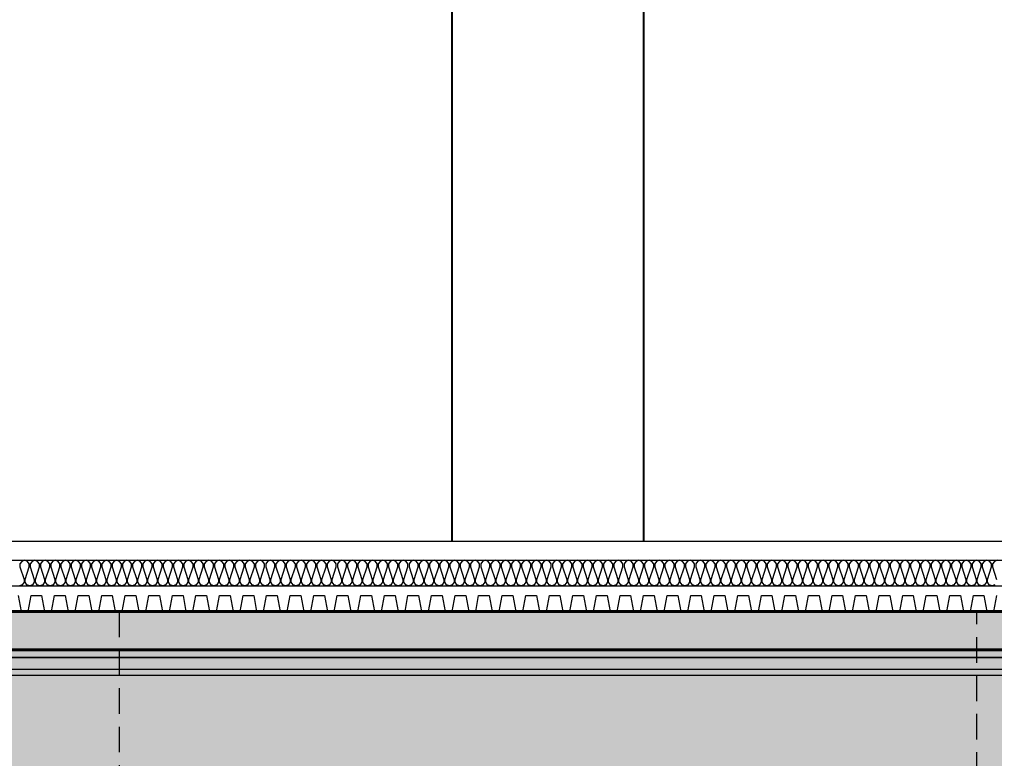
# Model space of a CAD drawing. Header units: millimetres. Extents: x 0 to 420000, y 0 to 297000.
# Drawn here: x 140883 to 148502, y 22752 to 28526 of the extents above; entities that cross this region are included whole.
import ezdxf
from ezdxf.enums import TextEntityAlignment as Align

# ---------------------------------------------------------------- set-up
doc = ezdxf.new("R2010")
doc.units = ezdxf.units.MM
doc.linetypes.add('CEN', pattern=[62, 60, -1, 0, -1])
doc.linetypes.add('HIDDEN', pattern=[0.375, 0.25, -0.125])
for name, color, linetype, lineweight in [('A-AXIS-LINE', 1, 'CEN', 15), ('A-CONC-LIN1', 2, 'Continuous', 40), ('A-ELEV-LIN2', 7, 'Continuous', 25), ('A-SECT-LIN3', 255, 'Continuous', 18), ('A-XXXX-DRBD', 9, 'Continuous', 20), ('A-XXXX-FIN2', 6, 'Continuous', 20), ('A-XXXX-HATC', 8, 'Continuous', 18), ('A-XXXX-HID', 8, 'HIDDEN', 18), ('A-XXXX-INSL2', 8, 'Continuous', 18)]:
    doc.layers.add(name, color=color, linetype=linetype, lineweight=lineweight)
doc.layers.add('A-CONC-SOLD', color=253, linetype='CEN')
doc.layers.add('A-XXXX-SOLD', color=252, linetype='Continuous')
doc.layers.add('A-XXXX-NPLT', color=144, linetype='Continuous', lineweight=15, plot=False)
doc.styles.add('맑은고딕', font='')
doc.styles.get('맑은고딕').set_extended_font_data('Malgun Gothic')

# ---------------------------------------------------------------- blocks, each defined once
blk = doc.blocks.new('axis(211208)')
at = {"layer": 'A-AXIS-LINE', "ltscale": 1000}
for p, q in [((4631788.1, -441118.7), (4955413.1, -441118.7)), ((4631788.1, -442118.7), (4955413.1, -442118.7))]:
    blk.add_line(p, q, dxfattribs=at)
blk = doc.blocks.new('지하2층')
at = {"layer": 'A-CONC-SOLD'}
h = blk.add_hatch(color=256, dxfattribs=at)
h.dxf.hatch_style = 1
h.paths.add_polyline_path([(4879373.8, -392168.7), (4878973.8, -392168.7), (4878973.8, -391118.7), (4878823.8, -391118.7), (4878823.8, -391368.7), (4878373.8, -391368.7), (4878373.8, -392368.7), (4878323.8, -392368.7), (4878323.8, -393068.7), (4878673.8, -393068.7), (4878673.8, -401668.7), (4877923.8, -401668.7), (4877923.8, -401118.7), (4877723.8, -401118.7), (4877723.8, -401668.7), (4801523.8, -401668.7), (4801523.8, -401128.7), (4801323.8, -401128.7), (4801323.8, -401968.7), (4801493.8, -401968.7), (4801478.8, -401977.7), (4801478.8, -402318.7), (4759168.8, -402318.7), (4759168.8, -401977.7), (4759153.8, -401968.7), (4759323.8, -401968.7), (4759323.8, -401128.7), (4759123.8, -401128.7), (4759123.8, -401668.7), (4682923.8, -401668.7), (4682923.8, -401118.7), (4682723.8, -401118.7), (4682723.8, -401668.7), (4681973.8, -401668.7), (4681973.8, -393068.7), (4682323.8, -393068.7), (4682323.8, -392368.7), (4682273.8, -392368.7), (4682273.8, -391368.7), (4681823.8, -391368.7), (4681823.8, -391118.7), (4681673.8, -391118.7), (4681673.8, -392168.7), (4681273.8, -392168.7), (4681273.8, -401968.7), (4758323.8, -401968.7), (4758323.8, -402618.7), (4802323.8, -402618.7), (4802323.8, -401968.7), (4879373.8, -401968.7)])
at = {"layer": 'A-CONC-LIN1'}
for points in [[(4681673.8, -391118.7), (4681673.8, -392168.7), (4681273.8, -392168.7), (4681273.8, -401968.7), (4758323.8, -401968.7), (4758323.8, -402618.7), (4802323.8, -402618.7), (4802323.8, -401968.7), (4879373.8, -401968.7), (4879373.8, -392168.7), (4878973.8, -392168.7), (4878973.8, -391118.7)], [(4759123.8, -401668.7), (4682923.8, -401668.7), (4682923.8, -401118.7), (4682723.8, -401118.7), (4682723.8, -401668.7), (4681973.8, -401668.7), (4681973.8, -393068.7), (4682323.8, -393068.7), (4682323.8, -392368.7), (4682273.8, -392368.7), (4682273.8, -391368.7), (4681823.8, -391368.7), (4681823.8, -391118.7), (4681673.8, -391118.7)]]:
    blk.add_lwpolyline(points, dxfattribs=at)
at = {"layer": 'A-ELEV-LIN2'}
for p, q in [((4714573.8, -401118.7), (4714573.8, -392868.7)), ((4716073.8, -401118.7), (4716073.8, -392868.7))]:
    blk.add_line(p, q, dxfattribs=at)
at = {"layer": 'A-XXXX-DRBD'}
blk.add_lwpolyline([(4711183.1, -401543.7), (4711206.4, -401668.7), (4711261, -401668.7), (4711284.4, -401543.7), (4711367.2, -401543.7), (4711390.5, -401668.7), (4711445.1, -401668.7), (4711468.4, -401543.7), (4711551.3, -401543.7), (4711574.6, -401668.7), (4711629.2, -401668.7), (4711652.5, -401543.7), (4711735.4, -401543.7), (4711758.7, -401668.7), (4711813.3, -401668.7), (4711836.6, -401543.7), (4711919.4, -401543.7), (4711942.8, -401668.7), (4711997.4, -401668.7), (4712020.7, -401543.7), (4712103.5, -401543.7), (4712126.8, -401668.7), (4712181.5, -401668.7), (4712204.8, -401543.7), (4712287.6, -401543.7), (4712310.9, -401668.7), (4712365.6, -401668.7), (4712388.9, -401543.7), (4712471.7, -401543.7), (4712495, -401668.7), (4712549.7, -401668.7), (4712573, -401543.7), (4712655.8, -401543.7), (4712679.1, -401668.7), (4712733.8, -401668.7), (4712757.1, -401543.7), (4712839.9, -401543.7), (4712863.2, -401668.7), (4712917.8, -401668.7), (4712941.2, -401543.7), (4713024, -401543.7), (4713047.3, -401668.7), (4713101.9, -401668.7), (4713125.2, -401543.7), (4713208.1, -401543.7), (4713231.4, -401668.7), (4713286, -401668.7), (4713309.3, -401543.7), (4713392.2, -401543.7), (4713415.5, -401668.7), (4713470.1, -401668.7), (4713493.4, -401543.7), (4713576.2, -401543.7), (4713599.6, -401668.7), (4713654.2, -401668.7), (4713677.5, -401543.7), (4713760.3, -401543.7), (4713783.6, -401668.7), (4713838.3, -401668.7), (4713861.6, -401543.7), (4713944.4, -401543.7), (4713967.7, -401668.7), (4714022.4, -401668.7), (4714045.7, -401543.7), (4714128.5, -401543.7), (4714151.8, -401668.7), (4714206.5, -401668.7), (4714229.8, -401543.7), (4714312.6, -401543.7), (4714335.9, -401668.7), (4714390.6, -401668.7), (4714413.9, -401543.7), (4714496.7, -401543.7), (4714520, -401668.7), (4714574.6, -401668.7), (4714598, -401543.7), (4714680.8, -401543.7), (4714704.1, -401668.7), (4714758.7, -401668.7), (4714782, -401543.7), (4714864.9, -401543.7), (4714888.2, -401668.7), (4714942.8, -401668.7), (4714966.1, -401543.7), (4715049, -401543.7), (4715072.3, -401668.7), (4715126.9, -401668.7), (4715150.2, -401543.7), (4715233.1, -401543.7), (4715256.4, -401668.7), (4715311, -401668.7), (4715334.3, -401543.7), (4715417.1, -401543.7), (4715440.5, -401668.7), (4715495.1, -401668.7), (4715518.4, -401543.7), (4715601.2, -401543.7), (4715624.5, -401668.7), (4715679.2, -401668.7), (4715702.5, -401543.7), (4715785.3, -401543.7), (4715808.6, -401668.7), (4715863.3, -401668.7), (4715886.6, -401543.7), (4715969.4, -401543.7), (4715992.7, -401668.7), (4716047.4, -401668.7), (4716070.7, -401543.7), (4716153.5, -401543.7), (4716176.8, -401668.7), (4716231.4, -401668.7), (4716254.8, -401543.7), (4716337.6, -401543.7), (4716360.9, -401668.7), (4716415.5, -401668.7), (4716438.9, -401543.7), (4716521.7, -401543.7), (4716545, -401668.7), (4716599.6, -401668.7), (4716622.9, -401543.7), (4716705.8, -401543.7), (4716729.1, -401668.7), (4716783.7, -401668.7), (4716807, -401543.7), (4716889.9, -401543.7), (4716913.2, -401668.7), (4716967.8, -401668.7), (4716991.1, -401543.7), (4717073.9, -401543.7), (4717097.3, -401668.7), (4717151.9, -401668.7), (4717175.2, -401543.7), (4717258, -401543.7), (4717281.3, -401668.7), (4717336, -401668.7), (4717359.3, -401543.7), (4717442.1, -401543.7), (4717465.4, -401668.7), (4717520.1, -401668.7), (4717543.4, -401543.7), (4717626.2, -401543.7), (4717649.5, -401668.7), (4717704.2, -401668.7), (4717727.5, -401543.7), (4717810.3, -401543.7), (4717833.6, -401668.7), (4717888.3, -401668.7), (4717911.6, -401543.7), (4717994.4, -401543.7), (4718017.7, -401668.7), (4718072.3, -401668.7), (4718095.7, -401543.7), (4718178.5, -401543.7), (4718201.8, -401668.7), (4718256.4, -401668.7), (4718279.7, -401543.7), (4718362.6, -401543.7), (4718385.9, -401668.7), (4718440.5, -401668.7), (4718463.8, -401543.7), (4718546.7, -401543.7), (4718570, -401668.7), (4718624.6, -401668.7), (4718647.9, -401543.7), (4718730.7, -401543.7), (4718754.1, -401668.7), (4718808.7, -401668.7), (4718832, -401543.7)], dxfattribs=at)
at = {"layer": 'A-XXXX-FIN2'}
blk.add_lwpolyline([(4683073.8, -401118.7), (4759113.8, -401118.7)], dxfattribs=at)
at = {"layer": 'A-XXXX-INSL2'}
for points in [[(4682923.8, -401268.7), (4759113.8, -401268.7)], [(4718833.8, -401268.7), (4718811.8, -401276.7), (4718797.8, -401296.7), (4718797.8, -401318.7), (4718829.8, -401418.7)], [(4718815.8, -401460.7), (4718793.8, -401468.7), (4718771.8, -401460.7), (4718757.8, -401440.7), (4718757.8, -401418.7), (4718789.8, -401318.7), (4718789.8, -401296.7), (4718775.8, -401276.7), (4718753.8, -401268.7), (4718731.8, -401276.7), (4718717.8, -401296.7), (4718717.8, -401318.7), (4718749.8, -401418.7), (4718749.8, -401440.7), (4718735.8, -401460.7), (4718713.8, -401468.7), (4718691.8, -401460.7), (4718677.8, -401440.7), (4718677.8, -401418.7), (4718709.8, -401318.7), (4718709.8, -401296.7), (4718695.8, -401276.7), (4718673.8, -401268.7), (4718651.8, -401276.7), (4718637.8, -401296.7), (4718637.8, -401318.7), (4718669.8, -401418.7), (4718669.8, -401440.7), (4718655.8, -401460.7), (4718633.8, -401468.7), (4718611.8, -401460.7), (4718597.8, -401440.7), (4718597.8, -401418.7), (4718629.8, -401318.7), (4718629.8, -401296.7), (4718615.8, -401276.7), (4718593.8, -401268.7), (4718571.8, -401276.7), (4718557.8, -401296.7), (4718557.8, -401318.7), (4718589.8, -401418.7), (4718589.8, -401440.7), (4718575.8, -401460.7), (4718553.8, -401468.7), (4718531.8, -401460.7), (4718517.8, -401440.7), (4718517.8, -401418.7), (4718549.8, -401318.7), (4718549.8, -401296.7), (4718535.8, -401276.7), (4718513.8, -401268.7), (4718491.8, -401276.7), (4718477.8, -401296.7), (4718477.8, -401318.7), (4718509.8, -401418.7), (4718509.8, -401440.7), (4718495.8, -401460.7), (4718473.8, -401468.7), (4718451.8, -401460.7), (4718437.8, -401440.7), (4718437.8, -401418.7), (4718469.8, -401318.7), (4718469.8, -401296.7), (4718455.8, -401276.7), (4718433.8, -401268.7), (4718411.8, -401276.7), (4718397.8, -401296.7), (4718397.8, -401318.7), (4718429.8, -401418.7), (4718429.8, -401440.7), (4718415.8, -401460.7), (4718393.8, -401468.7), (4718371.8, -401460.7), (4718357.8, -401440.7), (4718357.8, -401418.7), (4718389.8, -401318.7), (4718389.8, -401296.7), (4718375.8, -401276.7), (4718353.8, -401268.7), (4718331.8, -401276.7), (4718317.8, -401296.7), (4718317.8, -401318.7), (4718349.8, -401418.7), (4718349.8, -401440.7), (4718335.8, -401460.7), (4718313.8, -401468.7), (4718291.8, -401460.7), (4718277.8, -401440.7), (4718277.8, -401418.7), (4718309.8, -401318.7), (4718309.8, -401296.7), (4718295.8, -401276.7), (4718273.8, -401268.7), (4718251.8, -401276.7), (4718237.8, -401296.7), (4718237.8, -401318.7), (4718269.8, -401418.7), (4718269.8, -401440.7), (4718255.8, -401460.7), (4718233.8, -401468.7), (4718211.8, -401460.7), (4718197.8, -401440.7), (4718197.8, -401418.7), (4718229.8, -401318.7), (4718229.8, -401296.7), (4718215.8, -401276.7), (4718193.8, -401268.7), (4718171.8, -401276.7), (4718157.8, -401296.7), (4718157.8, -401318.7), (4718189.8, -401418.7), (4718189.8, -401440.7), (4718175.8, -401460.7), (4718153.8, -401468.7), (4718131.8, -401460.7), (4718117.8, -401440.7), (4718117.8, -401418.7), (4718149.8, -401318.7), (4718149.8, -401296.7), (4718135.8, -401276.7), (4718113.8, -401268.7), (4718091.8, -401276.7), (4718077.8, -401296.7), (4718077.8, -401318.7), (4718109.8, -401418.7), (4718109.8, -401440.7), (4718095.8, -401460.7), (4718073.8, -401468.7), (4718051.8, -401460.7), (4718037.8, -401440.7), (4718037.8, -401418.7), (4718069.8, -401318.7), (4718069.8, -401296.7), (4718055.8, -401276.7), (4718033.8, -401268.7), (4718011.8, -401276.7), (4717997.8, -401296.7), (4717997.8, -401318.7), (4718029.8, -401418.7), (4718029.8, -401440.7), (4718015.8, -401460.7), (4717993.8, -401468.7), (4717971.8, -401460.7), (4717957.8, -401440.7), (4717957.8, -401418.7), (4717989.8, -401318.7), (4717989.8, -401296.7), (4717975.8, -401276.7), (4717953.8, -401268.7), (4717931.8, -401276.7), (4717917.8, -401296.7), (4717917.8, -401318.7), (4717949.8, -401418.7), (4717949.8, -401440.7), (4717935.8, -401460.7), (4717913.8, -401468.7), (4717891.8, -401460.7), (4717877.8, -401440.7), (4717877.8, -401418.7), (4717909.8, -401318.7), (4717909.8, -401296.7), (4717895.8, -401276.7), (4717873.8, -401268.7), (4717851.8, -401276.7), (4717837.8, -401296.7), (4717837.8, -401318.7), (4717869.8, -401418.7), (4717869.8, -401440.7), (4717855.8, -401460.7), (4717833.8, -401468.7), (4717811.8, -401460.7), (4717797.8, -401440.7), (4717797.8, -401418.7), (4717829.8, -401318.7), (4717829.8, -401296.7), (4717815.8, -401276.7), (4717793.8, -401268.7), (4717771.8, -401276.7), (4717757.8, -401296.7), (4717757.8, -401318.7), (4717789.8, -401418.7), (4717789.8, -401440.7), (4717775.8, -401460.7), (4717753.8, -401468.7), (4717731.8, -401460.7), (4717717.8, -401440.7), (4717717.8, -401418.7), (4717749.8, -401318.7), (4717749.8, -401296.7), (4717735.8, -401276.7), (4717713.8, -401268.7), (4717691.8, -401276.7), (4717677.8, -401296.7), (4717677.8, -401318.7), (4717709.8, -401418.7), (4717709.8, -401440.7), (4717695.8, -401460.7), (4717673.8, -401468.7), (4717651.8, -401460.7), (4717637.8, -401440.7), (4717637.8, -401418.7), (4717669.8, -401318.7), (4717669.8, -401296.7), (4717655.8, -401276.7), (4717633.8, -401268.7), (4717611.8, -401276.7), (4717597.8, -401296.7), (4717597.8, -401318.7), (4717629.8, -401418.7), (4717629.8, -401440.7), (4717615.8, -401460.7), (4717593.8, -401468.7), (4717571.8, -401460.7), (4717557.8, -401440.7), (4717557.8, -401418.7), (4717589.8, -401318.7), (4717589.8, -401296.7), (4717575.8, -401276.7), (4717553.8, -401268.7), (4717531.8, -401276.7), (4717517.8, -401296.7), (4717517.8, -401318.7), (4717549.8, -401418.7), (4717549.8, -401440.7), (4717535.8, -401460.7), (4717513.8, -401468.7), (4717491.8, -401460.7), (4717477.8, -401440.7), (4717477.8, -401418.7), (4717509.8, -401318.7), (4717509.8, -401296.7), (4717495.8, -401276.7), (4717473.8, -401268.7), (4717451.8, -401276.7), (4717437.8, -401296.7), (4717437.8, -401318.7), (4717469.8, -401418.7), (4717469.8, -401440.7), (4717455.8, -401460.7), (4717433.8, -401468.7), (4717411.8, -401460.7), (4717397.8, -401440.7), (4717397.8, -401418.7), (4717429.8, -401318.7), (4717429.8, -401296.7), (4717415.8, -401276.7), (4717393.8, -401268.7), (4717371.8, -401276.7), (4717357.8, -401296.7), (4717357.8, -401318.7), (4717389.8, -401418.7), (4717389.8, -401440.7), (4717375.8, -401460.7), (4717353.8, -401468.7), (4717331.8, -401460.7), (4717317.8, -401440.7), (4717317.8, -401418.7), (4717349.8, -401318.7), (4717349.8, -401296.7), (4717335.8, -401276.7), (4717313.8, -401268.7), (4717291.8, -401276.7), (4717277.8, -401296.7), (4717277.8, -401318.7), (4717309.8, -401418.7), (4717309.8, -401440.7), (4717295.8, -401460.7), (4717273.8, -401468.7), (4717251.8, -401460.7), (4717237.8, -401440.7), (4717237.8, -401418.7), (4717269.8, -401318.7), (4717269.8, -401296.7), (4717255.8, -401276.7), (4717233.8, -401268.7), (4717211.8, -401276.7), (4717197.8, -401296.7), (4717197.8, -401318.7), (4717229.8, -401418.7), (4717229.8, -401440.7), (4717215.8, -401460.7), (4717193.8, -401468.7), (4717171.8, -401460.7), (4717157.8, -401440.7), (4717157.8, -401418.7), (4717189.8, -401318.7), (4717189.8, -401296.7), (4717175.8, -401276.7), (4717153.8, -401268.7), (4717131.8, -401276.7), (4717117.8, -401296.7), (4717117.8, -401318.7), (4717149.8, -401418.7), (4717149.8, -401440.7), (4717135.8, -401460.7), (4717113.8, -401468.7), (4717091.8, -401460.7), (4717077.8, -401440.7), (4717077.8, -401418.7), (4717109.8, -401318.7), (4717109.8, -401296.7), (4717095.8, -401276.7), (4717073.8, -401268.7), (4717051.8, -401276.7), (4717037.8, -401296.7), (4717037.8, -401318.7), (4717069.8, -401418.7), (4717069.8, -401440.7), (4717055.8, -401460.7), (4717033.8, -401468.7), (4717011.8, -401460.7), (4716997.8, -401440.7), (4716997.8, -401418.7), (4717029.8, -401318.7), (4717029.8, -401296.7), (4717015.8, -401276.7), (4716993.8, -401268.7), (4716971.8, -401276.7), (4716957.8, -401296.7), (4716957.8, -401318.7), (4716989.8, -401418.7), (4716989.8, -401440.7), (4716975.8, -401460.7), (4716953.8, -401468.7), (4716931.8, -401460.7), (4716917.8, -401440.7), (4716917.8, -401418.7), (4716949.8, -401318.7), (4716949.8, -401296.7), (4716935.8, -401276.7), (4716913.8, -401268.7), (4716891.8, -401276.7), (4716877.8, -401296.7), (4716877.8, -401318.7), (4716909.8, -401418.7), (4716909.8, -401440.7), (4716895.8, -401460.7), (4716873.8, -401468.7), (4716851.8, -401460.7), (4716837.8, -401440.7), (4716837.8, -401418.7), (4716869.8, -401318.7), (4716869.8, -401296.7), (4716855.8, -401276.7), (4716833.8, -401268.7), (4716811.8, -401276.7), (4716797.8, -401296.7), (4716797.8, -401318.7), (4716829.8, -401418.7), (4716829.8, -401440.7), (4716815.8, -401460.7), (4716793.8, -401468.7), (4716771.8, -401460.7), (4716757.8, -401440.7), (4716757.8, -401418.7), (4716789.8, -401318.7), (4716789.8, -401296.7), (4716775.8, -401276.7), (4716753.8, -401268.7), (4716731.8, -401276.7), (4716717.8, -401296.7), (4716717.8, -401318.7), (4716749.8, -401418.7), (4716749.8, -401440.7), (4716735.8, -401460.7), (4716713.8, -401468.7), (4716691.8, -401460.7), (4716677.8, -401440.7), (4716677.8, -401418.7), (4716709.8, -401318.7), (4716709.8, -401296.7), (4716695.8, -401276.7), (4716673.8, -401268.7), (4716651.8, -401276.7), (4716637.8, -401296.7), (4716637.8, -401318.7), (4716669.8, -401418.7), (4716669.8, -401440.7), (4716655.8, -401460.7), (4716633.8, -401468.7), (4716611.8, -401460.7), (4716597.8, -401440.7), (4716597.8, -401418.7), (4716629.8, -401318.7), (4716629.8, -401296.7), (4716615.8, -401276.7), (4716593.8, -401268.7), (4716571.8, -401276.7), (4716557.8, -401296.7), (4716557.8, -401318.7), (4716589.8, -401418.7), (4716589.8, -401440.7), (4716575.8, -401460.7), (4716553.8, -401468.7), (4716531.8, -401460.7), (4716517.8, -401440.7), (4716517.8, -401418.7), (4716549.8, -401318.7), (4716549.8, -401296.7), (4716535.8, -401276.7), (4716513.8, -401268.7), (4716491.8, -401276.7), (4716477.8, -401296.7), (4716477.8, -401318.7), (4716509.8, -401418.7), (4716509.8, -401440.7), (4716495.8, -401460.7), (4716473.8, -401468.7), (4716451.8, -401460.7), (4716437.8, -401440.7), (4716437.8, -401418.7), (4716469.8, -401318.7), (4716469.8, -401296.7), (4716455.8, -401276.7), (4716433.8, -401268.7), (4716411.8, -401276.7), (4716397.8, -401296.7), (4716397.8, -401318.7), (4716429.8, -401418.7), (4716429.8, -401440.7), (4716415.8, -401460.7), (4716393.8, -401468.7), (4716371.8, -401460.7), (4716357.8, -401440.7), (4716357.8, -401418.7), (4716389.8, -401318.7), (4716389.8, -401296.7), (4716375.8, -401276.7), (4716353.8, -401268.7), (4716331.8, -401276.7), (4716317.8, -401296.7), (4716317.8, -401318.7), (4716349.8, -401418.7), (4716349.8, -401440.7), (4716335.8, -401460.7), (4716313.8, -401468.7), (4716291.8, -401460.7), (4716277.8, -401440.7), (4716277.8, -401418.7), (4716309.8, -401318.7), (4716309.8, -401296.7), (4716295.8, -401276.7), (4716273.8, -401268.7), (4716251.8, -401276.7), (4716237.8, -401296.7), (4716237.8, -401318.7), (4716269.8, -401418.7), (4716269.8, -401440.7), (4716255.8, -401460.7), (4716233.8, -401468.7), (4716211.8, -401460.7), (4716197.8, -401440.7), (4716197.8, -401418.7), (4716229.8, -401318.7), (4716229.8, -401296.7), (4716215.8, -401276.7), (4716193.8, -401268.7), (4716171.8, -401276.7), (4716157.8, -401296.7), (4716157.8, -401318.7), (4716189.8, -401418.7), (4716189.8, -401440.7), (4716175.8, -401460.7), (4716153.8, -401468.7), (4716131.8, -401460.7), (4716117.8, -401440.7), (4716117.8, -401418.7), (4716149.8, -401318.7), (4716149.8, -401296.7), (4716135.8, -401276.7), (4716113.8, -401268.7), (4716091.8, -401276.7), (4716077.8, -401296.7), (4716077.8, -401318.7), (4716109.8, -401418.7), (4716109.8, -401440.7), (4716095.8, -401460.7), (4716073.8, -401468.7), (4716051.8, -401460.7), (4716037.8, -401440.7), (4716037.8, -401418.7), (4716069.8, -401318.7), (4716069.8, -401296.7), (4716055.8, -401276.7), (4716033.8, -401268.7), (4716011.8, -401276.7), (4715997.8, -401296.7), (4715997.8, -401318.7), (4716029.8, -401418.7), (4716029.8, -401440.7), (4716015.8, -401460.7), (4715993.8, -401468.7), (4715971.8, -401460.7), (4715957.8, -401440.7), (4715957.8, -401418.7), (4715989.8, -401318.7), (4715989.8, -401296.7), (4715975.8, -401276.7), (4715953.8, -401268.7), (4715931.8, -401276.7), (4715917.8, -401296.7), (4715917.8, -401318.7), (4715949.8, -401418.7), (4715949.8, -401440.7), (4715935.8, -401460.7), (4715913.8, -401468.7), (4715891.8, -401460.7), (4715877.8, -401440.7), (4715877.8, -401418.7), (4715909.8, -401318.7), (4715909.8, -401296.7), (4715895.8, -401276.7), (4715873.8, -401268.7), (4715851.8, -401276.7), (4715837.8, -401296.7), (4715837.8, -401318.7), (4715869.8, -401418.7), (4715869.8, -401440.7), (4715855.8, -401460.7), (4715833.8, -401468.7), (4715811.8, -401460.7), (4715797.8, -401440.7), (4715797.8, -401418.7), (4715829.8, -401318.7), (4715829.8, -401296.7), (4715815.8, -401276.7), (4715793.8, -401268.7), (4715771.8, -401276.7), (4715757.8, -401296.7), (4715757.8, -401318.7), (4715789.8, -401418.7), (4715789.8, -401440.7), (4715775.8, -401460.7), (4715753.8, -401468.7), (4715731.8, -401460.7), (4715717.8, -401440.7), (4715717.8, -401418.7), (4715749.8, -401318.7), (4715749.8, -401296.7), (4715735.8, -401276.7), (4715713.8, -401268.7), (4715691.8, -401276.7), (4715677.8, -401296.7), (4715677.8, -401318.7), (4715709.8, -401418.7), (4715709.8, -401440.7), (4715695.8, -401460.7), (4715673.8, -401468.7), (4715651.8, -401460.7), (4715637.8, -401440.7), (4715637.8, -401418.7), (4715669.8, -401318.7), (4715669.8, -401296.7), (4715655.8, -401276.7), (4715633.8, -401268.7), (4715611.8, -401276.7), (4715597.8, -401296.7), (4715597.8, -401318.7), (4715629.8, -401418.7), (4715629.8, -401440.7), (4715615.8, -401460.7), (4715593.8, -401468.7), (4715571.8, -401460.7), (4715557.8, -401440.7), (4715557.8, -401418.7), (4715589.8, -401318.7), (4715589.8, -401296.7), (4715575.8, -401276.7), (4715553.8, -401268.7), (4715531.8, -401276.7), (4715517.8, -401296.7), (4715517.8, -401318.7), (4715549.8, -401418.7), (4715549.8, -401440.7), (4715535.8, -401460.7), (4715513.8, -401468.7), (4715491.8, -401460.7), (4715477.8, -401440.7), (4715477.8, -401418.7), (4715509.8, -401318.7), (4715509.8, -401296.7), (4715495.8, -401276.7), (4715473.8, -401268.7), (4715451.8, -401276.7), (4715437.8, -401296.7), (4715437.8, -401318.7), (4715469.8, -401418.7), (4715469.8, -401440.7), (4715455.8, -401460.7), (4715433.8, -401468.7), (4715411.8, -401460.7), (4715397.8, -401440.7), (4715397.8, -401418.7), (4715429.8, -401318.7), (4715429.8, -401296.7), (4715415.8, -401276.7), (4715393.8, -401268.7), (4715371.8, -401276.7), (4715357.8, -401296.7), (4715357.8, -401318.7), (4715389.8, -401418.7), (4715389.8, -401440.7), (4715375.8, -401460.7), (4715353.8, -401468.7), (4715331.8, -401460.7), (4715317.8, -401440.7), (4715317.8, -401418.7), (4715349.8, -401318.7), (4715349.8, -401296.7), (4715335.8, -401276.7), (4715313.8, -401268.7), (4715291.8, -401276.7), (4715277.8, -401296.7), (4715277.8, -401318.7), (4715309.8, -401418.7), (4715309.8, -401440.7), (4715295.8, -401460.7), (4715273.8, -401468.7), (4715251.8, -401460.7), (4715237.8, -401440.7), (4715237.8, -401418.7), (4715269.8, -401318.7), (4715269.8, -401296.7), (4715255.8, -401276.7), (4715233.8, -401268.7), (4715211.8, -401276.7), (4715197.8, -401296.7), (4715197.8, -401318.7), (4715229.8, -401418.7), (4715229.8, -401440.7), (4715215.8, -401460.7), (4715193.8, -401468.7), (4715171.8, -401460.7), (4715157.8, -401440.7), (4715157.8, -401418.7), (4715189.8, -401318.7), (4715189.8, -401296.7), (4715175.8, -401276.7), (4715153.8, -401268.7), (4715131.8, -401276.7), (4715117.8, -401296.7), (4715117.8, -401318.7), (4715149.8, -401418.7), (4715149.8, -401440.7), (4715135.8, -401460.7), (4715113.8, -401468.7), (4715091.8, -401460.7), (4715077.8, -401440.7), (4715077.8, -401418.7), (4715109.8, -401318.7), (4715109.8, -401296.7), (4715095.8, -401276.7), (4715073.8, -401268.7), (4715051.8, -401276.7), (4715037.8, -401296.7), (4715037.8, -401318.7), (4715069.8, -401418.7), (4715069.8, -401440.7), (4715055.8, -401460.7), (4715033.8, -401468.7), (4715011.8, -401460.7), (4714997.8, -401440.7), (4714997.8, -401418.7), (4715029.8, -401318.7), (4715029.8, -401296.7), (4715015.8, -401276.7), (4714993.8, -401268.7), (4714971.8, -401276.7), (4714957.8, -401296.7), (4714957.8, -401318.7), (4714989.8, -401418.7), (4714989.8, -401440.7), (4714975.8, -401460.7), (4714953.8, -401468.7), (4714931.8, -401460.7), (4714917.8, -401440.7), (4714917.8, -401418.7), (4714949.8, -401318.7), (4714949.8, -401296.7), (4714935.8, -401276.7), (4714913.8, -401268.7), (4714891.8, -401276.7), (4714877.8, -401296.7), (4714877.8, -401318.7), (4714909.8, -401418.7), (4714909.8, -401440.7), (4714895.8, -401460.7), (4714873.8, -401468.7), (4714851.8, -401460.7), (4714837.8, -401440.7), (4714837.8, -401418.7), (4714869.8, -401318.7), (4714869.8, -401296.7), (4714855.8, -401276.7), (4714833.8, -401268.7), (4714811.8, -401276.7), (4714797.8, -401296.7), (4714797.8, -401318.7), (4714829.8, -401418.7), (4714829.8, -401440.7), (4714815.8, -401460.7), (4714793.8, -401468.7), (4714771.8, -401460.7), (4714757.8, -401440.7), (4714757.8, -401418.7), (4714789.8, -401318.7), (4714789.8, -401296.7), (4714775.8, -401276.7), (4714753.8, -401268.7), (4714731.8, -401276.7), (4714717.8, -401296.7), (4714717.8, -401318.7), (4714749.8, -401418.7), (4714749.8, -401440.7), (4714735.8, -401460.7), (4714713.8, -401468.7), (4714691.8, -401460.7), (4714677.8, -401440.7), (4714677.8, -401418.7), (4714709.8, -401318.7), (4714709.8, -401296.7), (4714695.8, -401276.7), (4714673.8, -401268.7), (4714651.8, -401276.7), (4714637.8, -401296.7), (4714637.8, -401318.7), (4714669.8, -401418.7), (4714669.8, -401440.7), (4714655.8, -401460.7), (4714633.8, -401468.7), (4714611.8, -401460.7), (4714597.8, -401440.7), (4714597.8, -401418.7), (4714629.8, -401318.7), (4714629.8, -401296.7), (4714615.8, -401276.7), (4714593.8, -401268.7), (4714571.8, -401276.7), (4714557.8, -401296.7), (4714557.8, -401318.7), (4714589.8, -401418.7), (4714589.8, -401440.7), (4714575.8, -401460.7), (4714553.8, -401468.7), (4714531.8, -401460.7), (4714517.8, -401440.7), (4714517.8, -401418.7), (4714549.8, -401318.7), (4714549.8, -401296.7), (4714535.8, -401276.7), (4714513.8, -401268.7), (4714491.8, -401276.7), (4714477.8, -401296.7), (4714477.8, -401318.7), (4714509.8, -401418.7), (4714509.8, -401440.7), (4714495.8, -401460.7), (4714473.8, -401468.7), (4714451.8, -401460.7), (4714437.8, -401440.7), (4714437.8, -401418.7), (4714469.8, -401318.7), (4714469.8, -401296.7), (4714455.8, -401276.7), (4714433.8, -401268.7), (4714411.8, -401276.7), (4714397.8, -401296.7), (4714397.8, -401318.7), (4714429.8, -401418.7), (4714429.8, -401440.7), (4714415.8, -401460.7), (4714393.8, -401468.7), (4714371.8, -401460.7), (4714357.8, -401440.7), (4714357.8, -401418.7), (4714389.8, -401318.7), (4714389.8, -401296.7), (4714375.8, -401276.7), (4714353.8, -401268.7), (4714331.8, -401276.7), (4714317.8, -401296.7), (4714317.8, -401318.7), (4714349.8, -401418.7), (4714349.8, -401440.7), (4714335.8, -401460.7), (4714313.8, -401468.7), (4714291.8, -401460.7), (4714277.8, -401440.7), (4714277.8, -401418.7), (4714309.8, -401318.7), (4714309.8, -401296.7), (4714295.8, -401276.7), (4714273.8, -401268.7), (4714251.8, -401276.7), (4714237.8, -401296.7), (4714237.8, -401318.7), (4714269.8, -401418.7), (4714269.8, -401440.7), (4714255.8, -401460.7), (4714233.8, -401468.7), (4714211.8, -401460.7), (4714197.8, -401440.7), (4714197.8, -401418.7), (4714229.8, -401318.7), (4714229.8, -401296.7), (4714215.8, -401276.7), (4714193.8, -401268.7), (4714171.8, -401276.7), (4714157.8, -401296.7), (4714157.8, -401318.7), (4714189.8, -401418.7), (4714189.8, -401440.7), (4714175.8, -401460.7), (4714153.8, -401468.7), (4714131.8, -401460.7), (4714117.8, -401440.7), (4714117.8, -401418.7), (4714149.8, -401318.7), (4714149.8, -401296.7), (4714135.8, -401276.7), (4714113.8, -401268.7), (4714091.8, -401276.7), (4714077.8, -401296.7), (4714077.8, -401318.7), (4714109.8, -401418.7), (4714109.8, -401440.7), (4714095.8, -401460.7), (4714073.8, -401468.7), (4714051.8, -401460.7), (4714037.8, -401440.7), (4714037.8, -401418.7), (4714069.8, -401318.7), (4714069.8, -401296.7), (4714055.8, -401276.7), (4714033.8, -401268.7), (4714011.8, -401276.7), (4713997.8, -401296.7), (4713997.8, -401318.7), (4714029.8, -401418.7), (4714029.8, -401440.7), (4714015.8, -401460.7), (4713993.8, -401468.7), (4713971.8, -401460.7), (4713957.8, -401440.7), (4713957.8, -401418.7), (4713989.8, -401318.7), (4713989.8, -401296.7), (4713975.8, -401276.7), (4713953.8, -401268.7), (4713931.8, -401276.7), (4713917.8, -401296.7), (4713917.8, -401318.7), (4713949.8, -401418.7), (4713949.8, -401440.7), (4713935.8, -401460.7), (4713913.8, -401468.7), (4713891.8, -401460.7), (4713877.8, -401440.7), (4713877.8, -401418.7), (4713909.8, -401318.7), (4713909.8, -401296.7), (4713895.8, -401276.7), (4713873.8, -401268.7), (4713851.8, -401276.7), (4713837.8, -401296.7), (4713837.8, -401318.7), (4713869.8, -401418.7), (4713869.8, -401440.7), (4713855.8, -401460.7), (4713833.8, -401468.7), (4713811.8, -401460.7), (4713797.8, -401440.7), (4713797.8, -401418.7), (4713829.8, -401318.7), (4713829.8, -401296.7), (4713815.8, -401276.7), (4713793.8, -401268.7), (4713771.8, -401276.7), (4713757.8, -401296.7), (4713757.8, -401318.7), (4713789.8, -401418.7), (4713789.8, -401440.7), (4713775.8, -401460.7), (4713753.8, -401468.7), (4713731.8, -401460.7), (4713717.8, -401440.7), (4713717.8, -401418.7), (4713749.8, -401318.7), (4713749.8, -401296.7), (4713735.8, -401276.7), (4713713.8, -401268.7), (4713691.8, -401276.7), (4713677.8, -401296.7), (4713677.8, -401318.7), (4713709.8, -401418.7), (4713709.8, -401440.7), (4713695.8, -401460.7), (4713673.8, -401468.7), (4713651.8, -401460.7), (4713637.8, -401440.7), (4713637.8, -401418.7), (4713669.8, -401318.7), (4713669.8, -401296.7), (4713655.8, -401276.7), (4713633.8, -401268.7), (4713611.8, -401276.7), (4713597.8, -401296.7), (4713597.8, -401318.7), (4713629.8, -401418.7), (4713629.8, -401440.7), (4713615.8, -401460.7), (4713593.8, -401468.7), (4713571.8, -401460.7), (4713557.8, -401440.7), (4713557.8, -401418.7), (4713589.8, -401318.7), (4713589.8, -401296.7), (4713575.8, -401276.7), (4713553.8, -401268.7), (4713531.8, -401276.7), (4713517.8, -401296.7), (4713517.8, -401318.7), (4713549.8, -401418.7), (4713549.8, -401440.7), (4713535.8, -401460.7), (4713513.8, -401468.7), (4713491.8, -401460.7), (4713477.8, -401440.7), (4713477.8, -401418.7), (4713509.8, -401318.7), (4713509.8, -401296.7), (4713495.8, -401276.7), (4713473.8, -401268.7), (4713451.8, -401276.7), (4713437.8, -401296.7), (4713437.8, -401318.7), (4713469.8, -401418.7), (4713469.8, -401440.7), (4713455.8, -401460.7), (4713433.8, -401468.7), (4713411.8, -401460.7), (4713397.8, -401440.7), (4713397.8, -401418.7), (4713429.8, -401318.7), (4713429.8, -401296.7), (4713415.8, -401276.7), (4713393.8, -401268.7), (4713371.8, -401276.7), (4713357.8, -401296.7), (4713357.8, -401318.7), (4713389.8, -401418.7), (4713389.8, -401440.7), (4713375.8, -401460.7), (4713353.8, -401468.7), (4713331.8, -401460.7), (4713317.8, -401440.7), (4713317.8, -401418.7), (4713349.8, -401318.7), (4713349.8, -401296.7), (4713335.8, -401276.7), (4713313.8, -401268.7), (4713291.8, -401276.7), (4713277.8, -401296.7), (4713277.8, -401318.7), (4713309.8, -401418.7), (4713309.8, -401440.7), (4713295.8, -401460.7), (4713273.8, -401468.7), (4713251.8, -401460.7), (4713237.8, -401440.7), (4713237.8, -401418.7), (4713269.8, -401318.7), (4713269.8, -401296.7), (4713255.8, -401276.7), (4713233.8, -401268.7), (4713211.8, -401276.7), (4713197.8, -401296.7), (4713197.8, -401318.7), (4713229.8, -401418.7), (4713229.8, -401440.7), (4713215.8, -401460.7), (4713193.8, -401468.7), (4713171.8, -401460.7), (4713157.8, -401440.7), (4713157.8, -401418.7), (4713189.8, -401318.7), (4713189.8, -401296.7), (4713175.8, -401276.7), (4713153.8, -401268.7), (4713131.8, -401276.7), (4713117.8, -401296.7), (4713117.8, -401318.7), (4713149.8, -401418.7), (4713149.8, -401440.7), (4713135.8, -401460.7), (4713113.8, -401468.7), (4713091.8, -401460.7), (4713077.8, -401440.7), (4713077.8, -401418.7), (4713109.8, -401318.7), (4713109.8, -401296.7), (4713095.8, -401276.7), (4713073.8, -401268.7), (4713051.8, -401276.7), (4713037.8, -401296.7), (4713037.8, -401318.7), (4713069.8, -401418.7), (4713069.8, -401440.7), (4713055.8, -401460.7), (4713033.8, -401468.7), (4713011.8, -401460.7), (4712997.8, -401440.7), (4712997.8, -401418.7), (4713029.8, -401318.7), (4713029.8, -401296.7), (4713015.8, -401276.7), (4712993.8, -401268.7), (4712971.8, -401276.7), (4712957.8, -401296.7), (4712957.8, -401318.7), (4712989.8, -401418.7), (4712989.8, -401440.7), (4712975.8, -401460.7), (4712953.8, -401468.7), (4712931.8, -401460.7), (4712917.8, -401440.7), (4712917.8, -401418.7), (4712949.8, -401318.7), (4712949.8, -401296.7), (4712935.8, -401276.7), (4712913.8, -401268.7), (4712891.8, -401276.7), (4712877.8, -401296.7), (4712877.8, -401318.7), (4712909.8, -401418.7), (4712909.8, -401440.7), (4712895.8, -401460.7), (4712873.8, -401468.7), (4712851.8, -401460.7), (4712837.8, -401440.7), (4712837.8, -401418.7), (4712869.8, -401318.7), (4712869.8, -401296.7), (4712855.8, -401276.7), (4712833.8, -401268.7), (4712811.8, -401276.7), (4712797.8, -401296.7), (4712797.8, -401318.7), (4712829.8, -401418.7), (4712829.8, -401440.7), (4712815.8, -401460.7), (4712793.8, -401468.7), (4712771.8, -401460.7), (4712757.8, -401440.7), (4712757.8, -401418.7), (4712789.8, -401318.7), (4712789.8, -401296.7), (4712775.8, -401276.7), (4712753.8, -401268.7), (4712731.8, -401276.7), (4712717.8, -401296.7), (4712717.8, -401318.7), (4712749.8, -401418.7), (4712749.8, -401440.7), (4712735.8, -401460.7), (4712713.8, -401468.7), (4712691.8, -401460.7), (4712677.8, -401440.7), (4712677.8, -401418.7), (4712709.8, -401318.7), (4712709.8, -401296.7), (4712695.8, -401276.7), (4712673.8, -401268.7), (4712651.8, -401276.7), (4712637.8, -401296.7), (4712637.8, -401318.7), (4712669.8, -401418.7), (4712669.8, -401440.7), (4712655.8, -401460.7), (4712633.8, -401468.7), (4712611.8, -401460.7), (4712597.8, -401440.7), (4712597.8, -401418.7), (4712629.8, -401318.7), (4712629.8, -401296.7), (4712615.8, -401276.7), (4712593.8, -401268.7), (4712571.8, -401276.7), (4712557.8, -401296.7), (4712557.8, -401318.7), (4712589.8, -401418.7), (4712589.8, -401440.7), (4712575.8, -401460.7), (4712553.8, -401468.7), (4712531.8, -401460.7), (4712517.8, -401440.7), (4712517.8, -401418.7), (4712549.8, -401318.7), (4712549.8, -401296.7), (4712535.8, -401276.7), (4712513.8, -401268.7), (4712491.8, -401276.7), (4712477.8, -401296.7), (4712477.8, -401318.7), (4712509.8, -401418.7), (4712509.8, -401440.7), (4712495.8, -401460.7), (4712473.8, -401468.7), (4712451.8, -401460.7), (4712437.8, -401440.7), (4712437.8, -401418.7), (4712469.8, -401318.7), (4712469.8, -401296.7), (4712455.8, -401276.7), (4712433.8, -401268.7), (4712411.8, -401276.7), (4712397.8, -401296.7), (4712397.8, -401318.7), (4712429.8, -401418.7), (4712429.8, -401440.7), (4712415.8, -401460.7), (4712393.8, -401468.7), (4712371.8, -401460.7), (4712357.8, -401440.7), (4712357.8, -401418.7), (4712389.8, -401318.7), (4712389.8, -401296.7), (4712375.8, -401276.7), (4712353.8, -401268.7), (4712331.8, -401276.7), (4712317.8, -401296.7), (4712317.8, -401318.7), (4712349.8, -401418.7), (4712349.8, -401440.7), (4712335.8, -401460.7), (4712313.8, -401468.7), (4712291.8, -401460.7), (4712277.8, -401440.7), (4712277.8, -401418.7), (4712309.8, -401318.7), (4712309.8, -401296.7), (4712295.8, -401276.7), (4712273.8, -401268.7), (4712251.8, -401276.7), (4712237.8, -401296.7), (4712237.8, -401318.7), (4712269.8, -401418.7), (4712269.8, -401440.7), (4712255.8, -401460.7), (4712233.8, -401468.7), (4712211.8, -401460.7), (4712197.8, -401440.7), (4712197.8, -401418.7), (4712229.8, -401318.7), (4712229.8, -401296.7), (4712215.8, -401276.7), (4712193.8, -401268.7), (4712171.8, -401276.7), (4712157.8, -401296.7), (4712157.8, -401318.7), (4712189.8, -401418.7), (4712189.8, -401440.7), (4712175.8, -401460.7), (4712153.8, -401468.7), (4712131.8, -401460.7), (4712117.8, -401440.7), (4712117.8, -401418.7), (4712149.8, -401318.7), (4712149.8, -401296.7), (4712135.8, -401276.7), (4712113.8, -401268.7), (4712091.8, -401276.7), (4712077.8, -401296.7), (4712077.8, -401318.7), (4712109.8, -401418.7), (4712109.8, -401440.7), (4712095.8, -401460.7), (4712073.8, -401468.7), (4712051.8, -401460.7), (4712037.8, -401440.7), (4712037.8, -401418.7), (4712069.8, -401318.7), (4712069.8, -401296.7), (4712055.8, -401276.7), (4712033.8, -401268.7), (4712011.8, -401276.7), (4711997.8, -401296.7), (4711997.8, -401318.7), (4712029.8, -401418.7), (4712029.8, -401440.7), (4712015.8, -401460.7), (4711993.8, -401468.7), (4711971.8, -401460.7), (4711957.8, -401440.7), (4711957.8, -401418.7), (4711989.8, -401318.7), (4711989.8, -401296.7), (4711975.8, -401276.7), (4711953.8, -401268.7), (4711931.8, -401276.7), (4711917.8, -401296.7), (4711917.8, -401318.7), (4711949.8, -401418.7), (4711949.8, -401440.7), (4711935.8, -401460.7), (4711913.8, -401468.7), (4711891.8, -401460.7), (4711877.8, -401440.7), (4711877.8, -401418.7), (4711909.8, -401318.7), (4711909.8, -401296.7), (4711895.8, -401276.7), (4711873.8, -401268.7), (4711851.8, -401276.7), (4711837.8, -401296.7), (4711837.8, -401318.7), (4711869.8, -401418.7), (4711869.8, -401440.7), (4711855.8, -401460.7), (4711833.8, -401468.7), (4711811.8, -401460.7), (4711797.8, -401440.7), (4711797.8, -401418.7), (4711829.8, -401318.7), (4711829.8, -401296.7), (4711815.8, -401276.7), (4711793.8, -401268.7), (4711771.8, -401276.7), (4711757.8, -401296.7), (4711757.8, -401318.7), (4711789.8, -401418.7), (4711789.8, -401440.7), (4711775.8, -401460.7), (4711753.8, -401468.7), (4711731.8, -401460.7), (4711717.8, -401440.7), (4711717.8, -401418.7), (4711749.8, -401318.7), (4711749.8, -401296.7), (4711735.8, -401276.7), (4711713.8, -401268.7), (4711691.8, -401276.7), (4711677.8, -401296.7), (4711677.8, -401318.7), (4711709.8, -401418.7), (4711709.8, -401440.7), (4711695.8, -401460.7), (4711673.8, -401468.7), (4711651.8, -401460.7), (4711637.8, -401440.7), (4711637.8, -401418.7), (4711669.8, -401318.7), (4711669.8, -401296.7), (4711655.8, -401276.7), (4711633.8, -401268.7), (4711611.8, -401276.7), (4711597.8, -401296.7), (4711597.8, -401318.7), (4711629.8, -401418.7), (4711629.8, -401440.7), (4711615.8, -401460.7), (4711593.8, -401468.7), (4711571.8, -401460.7), (4711557.8, -401440.7), (4711557.8, -401418.7), (4711589.8, -401318.7), (4711589.8, -401296.7), (4711575.8, -401276.7), (4711553.8, -401268.7), (4711531.8, -401276.7), (4711517.8, -401296.7), (4711517.8, -401318.7), (4711549.8, -401418.7), (4711549.8, -401440.7), (4711535.8, -401460.7), (4711513.8, -401468.7), (4711491.8, -401460.7), (4711477.8, -401440.7), (4711477.8, -401418.7), (4711509.8, -401318.7), (4711509.8, -401296.7), (4711495.8, -401276.7), (4711473.8, -401268.7), (4711451.8, -401276.7), (4711437.8, -401296.7), (4711437.8, -401318.7), (4711469.8, -401418.7), (4711469.8, -401440.7), (4711455.8, -401460.7), (4711433.8, -401468.7), (4711411.8, -401460.7), (4711397.8, -401440.7), (4711397.8, -401418.7), (4711429.8, -401318.7), (4711429.8, -401296.7), (4711415.8, -401276.7), (4711393.8, -401268.7), (4711371.8, -401276.7), (4711357.8, -401296.7), (4711357.8, -401318.7), (4711389.8, -401418.7), (4711389.8, -401440.7), (4711375.8, -401460.7), (4711353.8, -401468.7), (4711331.8, -401460.7), (4711317.8, -401440.7), (4711317.8, -401418.7), (4711349.8, -401318.7), (4711349.8, -401296.7), (4711335.8, -401276.7), (4711313.8, -401268.7), (4711291.8, -401276.7), (4711277.8, -401296.7), (4711277.8, -401318.7), (4711309.8, -401418.7), (4711309.8, -401440.7), (4711295.8, -401460.7), (4711273.8, -401468.7), (4711251.8, -401460.7), (4711237.8, -401440.7), (4711237.8, -401418.7), (4711269.8, -401318.7), (4711269.8, -401296.7), (4711255.8, -401276.7), (4711233.8, -401268.7), (4711211.8, -401276.7), (4711197.8, -401296.7), (4711197.8, -401318.7), (4711229.8, -401418.7), (4711229.8, -401440.7), (4711215.8, -401460.7), (4711193.8, -401468.7)], [(4682923.8, -401468.7), (4759113.8, -401468.7)]]:
    blk.add_lwpolyline(points, dxfattribs=at)
blk = doc.blocks.new('PF1_2')
at = {"layer": 'A-XXXX-HID', "color": 0, "ltscale": 800}
blk.add_lwpolyline([(-3350, 0), (-3350, -3100), (3350, -3100), (3350, 0)], close=True, dxfattribs=at)
at = {"layer": 'A-XXXX-NPLT', "style": '맑은고딕'}
blk.add_text('PF1(H:3100)', height=500, dxfattribs=at).set_placement((-1480.1, -2844.6), align=Align.MIDDLE)

msp = doc.modelspace()

# ---------------------------------------------------------------- hatches: boundary and pattern name
at = {"layer": 'A-XXXX-HATC'}
h = msp.add_hatch(dxfattribs=at)
h.set_pattern_fill('DOTS', color=256, scale=10)
h.set_pattern_definition([(0, (0, -50), (7.9375, 15.875), [0, -15.875])])
h.paths.add_polyline_path([(188012.5, 23540), (110962.5, 23540), (110962.5, 23600), (188012.5, 23600)])
h = msp.add_hatch(dxfattribs=at)
h.set_pattern_fill('돌01', color=256, scale=200)
h.set_pattern_definition([(0, (40, -50), (200, 200), [60, -140]), (0, (160, -30), (200, 200), [50, -150]), (0, (150, -20), (200, 200), [40, -160]), (0, (90, 30), (200, 200), [30, -30, 40, -100]), (0, (90, 40), (200, 200), [40, -10, 50, -100]), (0, (0, 80), (200, 200), [50, -150]), (0, (190, 90), (200, 200), [50, -150]), (90, (0, -10), (-200, 200), [30, -170]), (90, (30, 140), (-200, 200), [20, -180]), (90, (40, -50), (-200, 200), [30, -170]), (90, (60, 130), (-200, 200), [10, -190]), (90, (70, 50), (-200, 200), [30, -170]), (90, (90, -20), (-200, 200), [50, -150]), (90, (110, 120), (-200, 200), [30, -170]), (90, (130, 40), (-200, 200), [40, -160]), (90, (140, 40), (-200, 200), [40, -160]), (90, (160, -50), (-200, 200), [20, -180]), (90, (190, -20), (-200, 200), [50, -150]), (45, (20, -30), (0, 200), [84.8528, -197.98991]), (45, (40, -20), (0, 200), [42.4264, -240.41631]), (45, (130, 90), (0, 200), [56.56854, -226.27417]), (45, (130, 100), (0, 200), [42.4264, -240.41631]), (135, (60, 80), (-200, 2e-14), [14.1422, -268.70051]), (135, (20, -30), (-200, 2e-14), [28.2842, -254.55851]), (135, (80, 30), (-200, 2e-14), [28.2842, -254.55851]), (135, (130, 80), (-200, 2e-14), [28.2842, -254.55851]), (135, (190, 120), (-200, 2e-14), [42.4264, -240.41631]), (135, (190, 110), (-200, 2e-14), [28.2842, -254.55851]), (135, (180, 130), (-200, 2e-14), [28.2842, -254.55851]), (135, (120, -50), (-200, 2e-14), [42.4264, -240.41631]), (26.56505, (180, 70), (200, 8e-08), [22.36, -424.8536]), (26.56505, (130, 20), (200, 8e-08), [22.36, -424.8536]), (26.56505, (60, 80), (200, 8e-08), [44.72, -402.4936]), (26.56505, (70, 130), (200, 8e-08), [44.72, -402.4936]), (26.56505, (70, 80), (200, 8e-08), [44.72, -402.4936]), (26.56505, (190, 120), (200, 8e-08), [44.72, -402.4936]), (26.56505, (0, 20), (200, 8e-08), [67.082, -380.1316]), (26.56505, (0, 30), (200, 8e-08), [67.082, -380.1316]), (26.56505, (0, 110), (200, 8e-08), [67.082, -380.1316]), (63.43495, (100, 100), (1e-08, 200), [22.36, -424.8536]), (63.43495, (190, 90), (1e-08, 200), [22.36, -268.3336, 44.72, -111.8]), (63.43495, (170, 70), (1e-08, 200), [44.72, -402.4936]), (63.43495, (50, 90), (1e-08, 200), [44.72, -402.4936]), (63.43495, (40, 90), (1e-08, 200), [44.72, -402.4936]), (63.43495, (110, 110), (1e-08, 200), [67.082, -380.1316]), (116.56505, (60, 60), (-8e-08, 200), [22.36, -424.8536]), (116.56505, (190, 40), (-8e-08, 200), [22.36, -424.8536]), (116.56505, (150, -20), (-8e-08, 200), [44.72, -402.4936]), (116.56505, (140, -10), (-8e-08, 200), [44.72, -402.4936]), (116.56505, (160, 130), (-8e-08, 200), [44.72, -402.4936]), (116.56505, (0, 30), (-8e-08, 200), [44.72, -402.4936]), (116.56505, (100, -50), (-8e-08, 200), [67.082, -380.1316]), (153.43495, (170, 70), (-200, 1e-08), [44.72, -402.4936]), (153.43495, (180, 60), (-200, 1e-08), [44.72, -402.4936]), (153.43495, (30, -40), (-200, 1e-08), [22.36, -424.8536]), (153.43495, (90, 40), (-200, 1e-08), [22.36, -424.8536]), (153.43495, (130, 100), (-200, 1e-08), [22.36, -424.8536])])
h.paths.add_polyline_path([(110962.5, 23540), (188012.5, 23540), (188012.5, 23400), (110962.5, 23400)])
at = {"layer": 'A-XXXX-SOLD'}
h = msp.add_hatch(color=256, dxfattribs=at)
h.dxf.hatch_style = 1
edge = h.paths.add_edge_path()
edge.add_line((188012.5, 23400), (110962.5, 23400))
edge.add_line((110962.5, 23400), (110962.5, 33150))
edge.add_line((110962.5, 33150), (101437.5, 33150))
edge.add_line((101437.5, 33150), (101437.5, 32915.6))
edge.add_arc((97287.5, -3706.2), 36856.3, 83.53481, 96.46519)
edge.add_line((93137.5, 32915.6), (93137.5, 33150))
edge.add_line((93137.5, 33150), (50200, 33150))
edge.add_line((50200, 33150), (50200, 14450))
edge.add_line((50200, 14450), (373825, 14450))
edge.add_line((373825, 14450), (373825, 33150))
edge.add_line((373825, 33150), (343047.9, 33150))
edge.add_line((343047.9, 33150), (343047.9, 32941.7))
edge.add_arc((327897.9, -517956.2), 551106.3, 88.424731, 91.575269)
edge.add_line((312747.9, 32941.7), (312747.9, 33150))
edge.add_line((312747.9, 33150), (309062.5, 33150))
edge.add_line((309062.5, 33150), (309062.5, 23400))
edge.add_line((309062.5, 23400), (232012.5, 23400))
edge.add_line((232012.5, 23400), (232012.5, 22750))
edge.add_line((232012.5, 22750), (188012.5, 22750))
edge.add_line((188012.5, 22750), (188012.5, 23400))

# ---------------------------------------------------------------- linework, layer by layer
at = {"layer": 'A-SECT-LIN3'}
msp.add_lwpolyline([(188012.5, 23540), (110962.5, 23540), (110962.5, 23600), (188012.5, 23600)], close=True, dxfattribs=at)
at = {"layer": 'A-XXXX-HATC'}
msp.add_lwpolyline([(110962.5, 23540), (188012.5, 23540), (188012.5, 23400), (110962.5, 23400)], close=True, dxfattribs=at)

# ---------------------------------------------------------------- block references
for name, p in [('지하2층', (-4570311.3, 425568.7)), ('PF1_2', (145012.5, 23900))]:
    msp.add_blockref(name, p)
at = {"layer": 'A-AXIS-LINE'}
msp.add_blockref('axis(211208)', (-4581588.1, 465568.7), dxfattribs=at)

doc.saveas('drawing.dxf')
